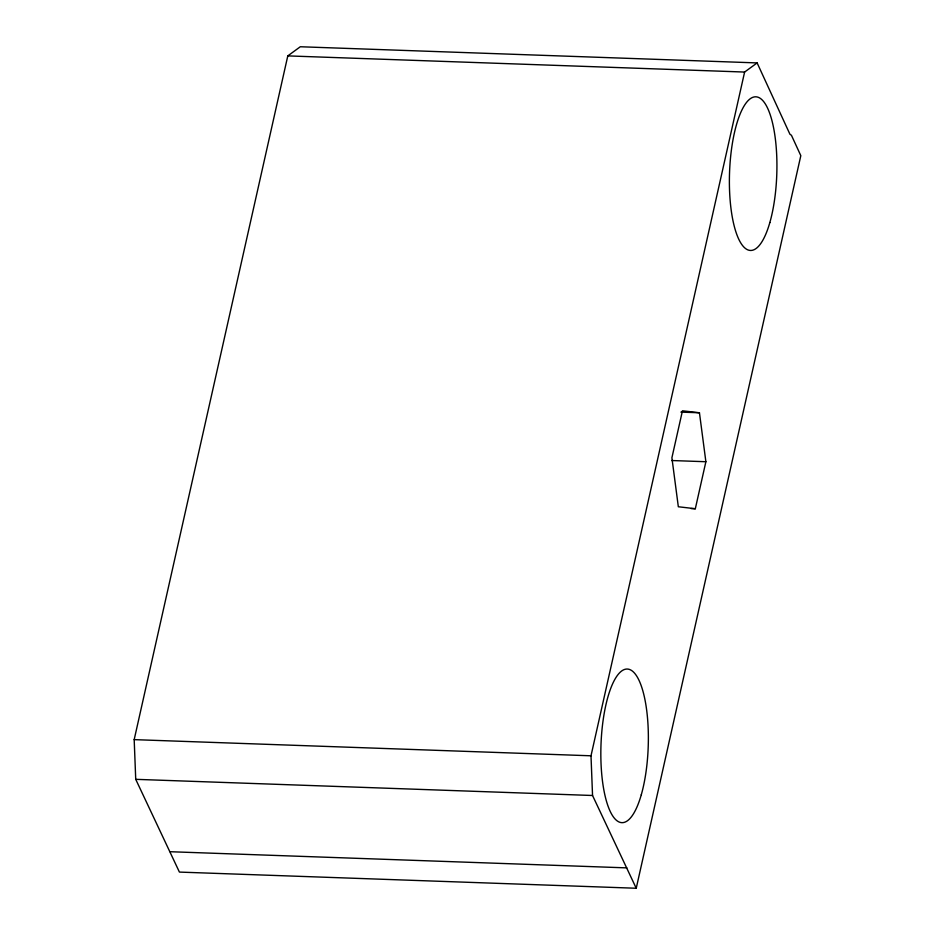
<?xml version="1.0" encoding="UTF-8"?>
<svg xmlns="http://www.w3.org/2000/svg" width="935" height="935" viewBox="0 0 935 935"><rect width="100%" height="100%" fill="white"/><g stroke="black" fill="none" stroke-linecap="round" stroke-linejoin="round"><path stroke-width="1.4" d="M134.184 739.632L287.793 55.89L300.31 46.75L757.128 62.914L789.923 134.219L791.442 135.294L800.816 155.666L636.232 888.25L179.415 872.086L135.727 779.334L134.184 739.632L591.002 755.796L744.611 72.053L757.128 62.914M695.324 508.722L705.878 461.726L699.45 412.767L682.456 410.792L671.903 457.788L678.331 506.758L695.324 508.722L691.047 508.582M287.793 55.89L744.611 72.053M680.89 412.113L699.45 412.767M671.622 460.523L705.878 461.726M135.727 779.334L592.545 795.498L636.232 888.25M170.041 851.715L626.859 867.879M591.002 755.796L592.545 795.498M641.281 794.773A76.857 23.632 -88 0 0 630.961 670.126A76.857 23.632 -88 0 0 601.602 772.731A76.857 23.632 -88 0 0 641.281 794.773M769.844 222.542A76.857 23.632 -88 0 0 759.512 97.895A76.857 23.632 -88 0 0 730.153 200.499A76.857 23.632 -88 0 0 769.844 222.542"/></g></svg>
